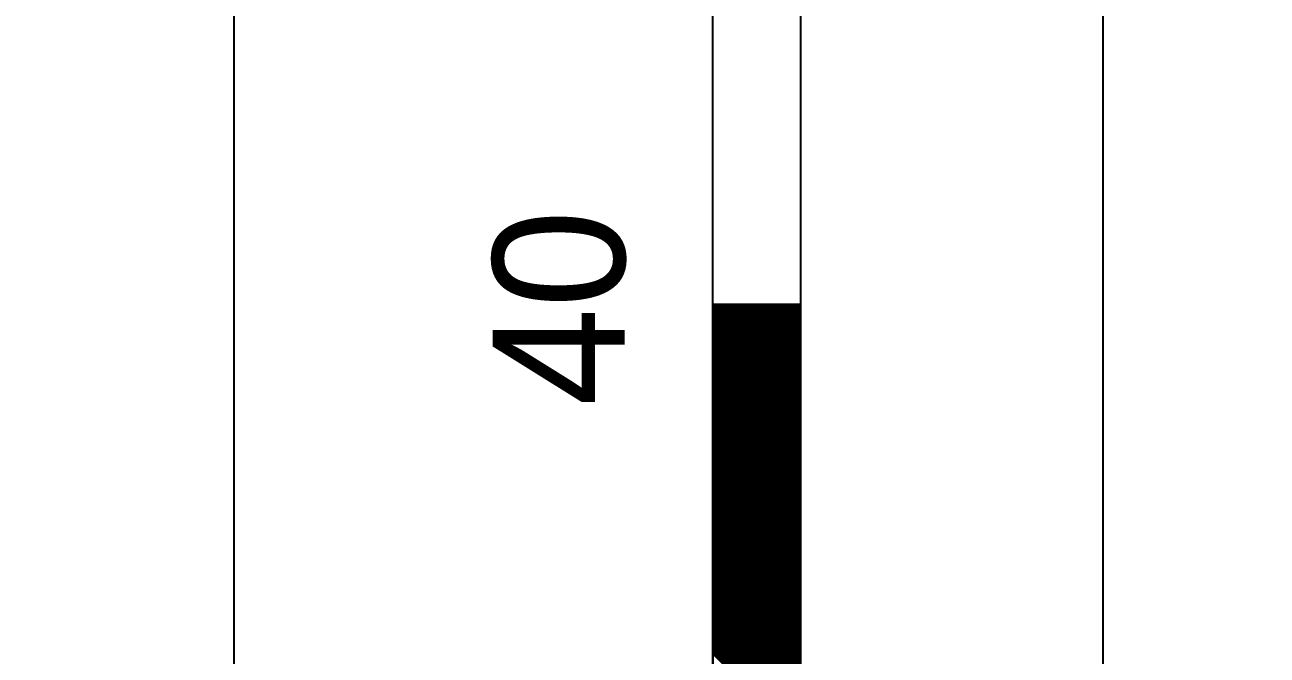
# Model space of a CAD drawing. Extents: x 731654 to 732244, y 4380181 to 4381208.
# Drawn here: x 731885.86 to 731899.96, y 4381117.03 to 4381124.19 of the extents above; entities that cross this region are included whole.
import ezdxf
from ezdxf.enums import TextEntityAlignment as Align

# ---------------------------------------------------------------- set-up
doc = ezdxf.new("R2010")
doc.units = 0
doc.layers.get('0').update_dxf_attribs({"linetype": 'CONTINUOUS'})

msp = doc.modelspace()

# ---------------------------------------------------------------- linework, layer by layer
at = {"color": 0, "linetype": 'CONTINUOUS'}
for p, q in [((731893.67, 4381081.01), (731893.67, 4381181.01)), ((731893.67, 4381081.01), (731893.67, 4381181.01)), ((731894.67, 4381081.01), (731894.67, 4381181.01)), ((731894.67, 4381081.01), (731894.67, 4381181.01)), ((731894.67, 4381120.01), (731893.67, 4381121.01)), ((731894.67, 4381120.01), (731893.67, 4381121.01)), ((731894.67, 4381120), (731893.67, 4381121)), ((731894.67, 4381120), (731893.67, 4381121)), ((731894.67, 4381119.98), (731893.67, 4381120.98)), ((731894.67, 4381119.98), (731893.67, 4381120.98)), ((731894.67, 4381119.97), (731893.67, 4381120.97)), ((731894.67, 4381119.97), (731893.67, 4381120.97)), ((731894.67, 4381119.96), (731893.67, 4381120.96)), ((731894.67, 4381119.96), (731893.67, 4381120.96)), ((731894.67, 4381119.94), (731893.67, 4381120.94)), ((731894.67, 4381119.94), (731893.67, 4381120.94)), ((731894.67, 4381119.93), (731893.67, 4381120.93)), ((731894.67, 4381119.93), (731893.67, 4381120.93)), ((731894.67, 4381120.03), (731893.69, 4381121.01)), ((731894.67, 4381120.03), (731893.69, 4381121.01)), ((731894.67, 4381120.04), (731893.7, 4381121.01)), ((731894.67, 4381120.04), (731893.7, 4381121.01)), ((731894.67, 4381120.05), (731893.71, 4381121.01)), ((731894.67, 4381120.05), (731893.71, 4381121.01)), ((731894.67, 4381120.07), (731893.73, 4381121.01)), ((731894.67, 4381120.07), (731893.73, 4381121.01)), ((731894.67, 4381120.08), (731893.74, 4381121.01)), ((731894.67, 4381120.08), (731893.74, 4381121.01)), ((731894.67, 4381120.1), (731893.76, 4381121.01)), ((731894.67, 4381120.1), (731893.76, 4381121.01)), ((731894.67, 4381120.11), (731893.77, 4381121.01)), ((731894.67, 4381120.11), (731893.77, 4381121.01)), ((731894.67, 4381120.13), (731893.79, 4381121.01)), ((731894.67, 4381120.13), (731893.79, 4381121.01)), ((731894.67, 4381120.14), (731893.8, 4381121.01)), ((731894.67, 4381120.14), (731893.8, 4381121.01)), ((731894.67, 4381120.15), (731893.81, 4381121.01)), ((731894.67, 4381120.15), (731893.81, 4381121.01)), ((731894.67, 4381120.17), (731893.83, 4381121.01)), ((731894.67, 4381120.17), (731893.83, 4381121.01)), ((731894.67, 4381120.18), (731893.84, 4381121.01)), ((731894.67, 4381120.18), (731893.84, 4381121.01)), ((731894.67, 4381120.2), (731893.86, 4381121.01)), ((731894.67, 4381120.2), (731893.86, 4381121.01)), ((731894.67, 4381120.21), (731893.87, 4381121.01)), ((731894.67, 4381120.21), (731893.87, 4381121.01)), ((731894.67, 4381120.22), (731893.88, 4381121.01)), ((731894.67, 4381120.22), (731893.88, 4381121.01)), ((731894.67, 4381120.24), (731893.9, 4381121.01)), ((731894.67, 4381120.24), (731893.9, 4381121.01)), ((731894.67, 4381120.25), (731893.91, 4381121.01)), ((731894.67, 4381120.25), (731893.91, 4381121.01)), ((731894.67, 4381120.27), (731893.93, 4381121.01)), ((731894.67, 4381120.27), (731893.93, 4381121.01)), ((731894.67, 4381120.28), (731893.94, 4381121.01)), ((731894.67, 4381120.28), (731893.94, 4381121.01)), ((731894.67, 4381120.29), (731893.95, 4381121.01)), ((731894.67, 4381120.29), (731893.95, 4381121.01)), ((731894.67, 4381120.31), (731893.97, 4381121.01)), ((731894.67, 4381120.31), (731893.97, 4381121.01)), ((731894.67, 4381120.32), (731893.98, 4381121.01)), ((731894.67, 4381120.32), (731893.98, 4381121.01)), ((731894.67, 4381120.34), (731894, 4381121.01)), ((731894.67, 4381120.34), (731894, 4381121.01)), ((731894.67, 4381120.35), (731894.01, 4381121.01)), ((731894.67, 4381120.35), (731894.01, 4381121.01)), ((731894.67, 4381120.37), (731894.03, 4381121.01)), ((731894.67, 4381120.37), (731894.03, 4381121.01)), ((731894.67, 4381120.38), (731894.04, 4381121.01)), ((731894.67, 4381120.38), (731894.04, 4381121.01)), ((731894.67, 4381120.39), (731894.05, 4381121.01)), ((731894.67, 4381120.39), (731894.05, 4381121.01)), ((731894.67, 4381120.41), (731894.07, 4381121.01)), ((731894.67, 4381120.41), (731894.07, 4381121.01)), ((731894.67, 4381120.42), (731894.08, 4381121.01)), ((731894.67, 4381120.42), (731894.08, 4381121.01)), ((731894.67, 4381120.44), (731894.1, 4381121.01)), ((731894.67, 4381120.44), (731894.1, 4381121.01)), ((731894.67, 4381120.45), (731894.11, 4381121.01)), ((731894.67, 4381120.45), (731894.11, 4381121.01)), ((731894.67, 4381120.46), (731894.12, 4381121.01)), ((731894.67, 4381120.46), (731894.12, 4381121.01)), ((731894.67, 4381120.48), (731894.14, 4381121.01)), ((731894.67, 4381120.48), (731894.14, 4381121.01)), ((731894.67, 4381120.49), (731894.15, 4381121.01)), ((731894.67, 4381120.49), (731894.15, 4381121.01)), ((731894.67, 4381120.51), (731894.17, 4381121.01)), ((731894.67, 4381120.51), (731894.17, 4381121.01)), ((731894.67, 4381120.52), (731894.18, 4381121.01)), ((731894.67, 4381120.52), (731894.18, 4381121.01)), ((731894.67, 4381120.54), (731894.2, 4381121.01)), ((731894.67, 4381120.54), (731894.2, 4381121.01)), ((731894.67, 4381120.55), (731894.21, 4381121.01)), ((731894.67, 4381120.55), (731894.21, 4381121.01)), ((731894.67, 4381120.56), (731894.22, 4381121.01)), ((731894.67, 4381120.56), (731894.22, 4381121.01)), ((731894.67, 4381120.58), (731894.24, 4381121.01)), ((731894.67, 4381120.58), (731894.24, 4381121.01)), ((731894.67, 4381120.59), (731894.25, 4381121.01)), ((731894.67, 4381120.59), (731894.25, 4381121.01)), ((731894.67, 4381120.61), (731894.27, 4381121.01)), ((731894.67, 4381120.61), (731894.27, 4381121.01)), ((731894.67, 4381120.62), (731894.28, 4381121.01)), ((731894.67, 4381120.62), (731894.28, 4381121.01)), ((731894.67, 4381120.63), (731894.29, 4381121.01)), ((731894.67, 4381120.63), (731894.29, 4381121.01)), ((731894.67, 4381120.65), (731894.31, 4381121.01)), ((731894.67, 4381120.65), (731894.31, 4381121.01)), ((731894.67, 4381120.66), (731894.32, 4381121.01)), ((731894.67, 4381120.66), (731894.32, 4381121.01)), ((731894.67, 4381120.68), (731894.34, 4381121.01)), ((731894.67, 4381120.68), (731894.34, 4381121.01)), ((731894.67, 4381120.69), (731894.35, 4381121.01)), ((731894.67, 4381120.69), (731894.35, 4381121.01)), ((731894.67, 4381120.71), (731894.37, 4381121.01)), ((731894.67, 4381120.71), (731894.37, 4381121.01)), ((731894.67, 4381120.72), (731894.38, 4381121.01)), ((731894.67, 4381120.72), (731894.38, 4381121.01)), ((731894.67, 4381120.73), (731894.39, 4381121.01)), ((731894.67, 4381120.73), (731894.39, 4381121.01)), ((731894.67, 4381120.75), (731894.41, 4381121.01)), ((731894.67, 4381120.75), (731894.41, 4381121.01)), ((731894.67, 4381120.76), (731894.42, 4381121.01)), ((731894.67, 4381120.76), (731894.42, 4381121.01)), ((731894.67, 4381120.78), (731894.44, 4381121.01)), ((731894.67, 4381120.78), (731894.44, 4381121.01)), ((731894.67, 4381120.79), (731894.45, 4381121.01)), ((731894.67, 4381120.79), (731894.45, 4381121.01)), ((731894.67, 4381120.8), (731894.46, 4381121.01)), ((731894.67, 4381120.8), (731894.46, 4381121.01)), ((731894.67, 4381120.82), (731894.48, 4381121.01)), ((731894.67, 4381120.82), (731894.48, 4381121.01)), ((731894.67, 4381120.83), (731894.49, 4381121.01)), ((731894.67, 4381120.83), (731894.49, 4381121.01)), ((731894.67, 4381120.85), (731894.51, 4381121.01)), ((731894.67, 4381120.85), (731894.51, 4381121.01)), ((731894.67, 4381120.86), (731894.52, 4381121.01)), ((731894.67, 4381120.86), (731894.52, 4381121.01)), ((731894.67, 4381120.87), (731894.53, 4381121.01)), ((731894.67, 4381120.87), (731894.53, 4381121.01)), ((731894.67, 4381120.89), (731894.55, 4381121.01)), ((731894.67, 4381120.89), (731894.55, 4381121.01)), ((731894.67, 4381120.9), (731894.56, 4381121.01)), ((731894.67, 4381120.9), (731894.56, 4381121.01)), ((731894.67, 4381120.92), (731894.58, 4381121.01)), ((731894.67, 4381120.92), (731894.58, 4381121.01)), ((731894.67, 4381120.93), (731894.59, 4381121.01)), ((731894.67, 4381120.93), (731894.59, 4381121.01)), ((731894.67, 4381120.95), (731894.61, 4381121.01)), ((731894.67, 4381120.95), (731894.61, 4381121.01)), ((731894.67, 4381120.96), (731894.62, 4381121.01)), ((731894.67, 4381120.96), (731894.62, 4381121.01)), ((731894.67, 4381120.97), (731894.63, 4381121.01)), ((731894.67, 4381120.97), (731894.63, 4381121.01)), ((731894.67, 4381120.99), (731894.65, 4381121.01)), ((731894.67, 4381120.99), (731894.65, 4381121.01)), ((731894.67, 4381121), (731894.66, 4381121.01)), ((731894.67, 4381121), (731894.66, 4381121.01)), ((731894.67, 4381119.91), (731893.67, 4381120.91)), ((731894.67, 4381119.91), (731893.67, 4381120.91)), ((731894.67, 4381119.9), (731893.67, 4381120.9)), ((731894.67, 4381119.9), (731893.67, 4381120.9)), ((731894.67, 4381119.88), (731893.67, 4381120.88)), ((731894.67, 4381119.88), (731893.67, 4381120.88)), ((731894.67, 4381119.87), (731893.67, 4381120.87)), ((731894.67, 4381119.87), (731893.67, 4381120.87)), ((731894.67, 4381119.86), (731893.67, 4381120.86)), ((731894.67, 4381119.86), (731893.67, 4381120.86)), ((731894.67, 4381119.84), (731893.67, 4381120.84)), ((731894.67, 4381119.84), (731893.67, 4381120.84)), ((731894.67, 4381119.83), (731893.67, 4381120.83)), ((731894.67, 4381119.83), (731893.67, 4381120.83)), ((731894.67, 4381119.81), (731893.67, 4381120.81)), ((731894.67, 4381119.81), (731893.67, 4381120.81)), ((731894.67, 4381119.8), (731893.67, 4381120.8)), ((731894.67, 4381119.8), (731893.67, 4381120.8)), ((731894.67, 4381119.79), (731893.67, 4381120.79)), ((731894.67, 4381119.79), (731893.67, 4381120.79)), ((731894.67, 4381119.77), (731893.67, 4381120.77)), ((731894.67, 4381119.77), (731893.67, 4381120.77)), ((731894.67, 4381119.76), (731893.67, 4381120.76)), ((731894.67, 4381119.76), (731893.67, 4381120.76)), ((731894.67, 4381119.74), (731893.67, 4381120.74)), ((731894.67, 4381119.74), (731893.67, 4381120.74)), ((731894.67, 4381119.73), (731893.67, 4381120.73)), ((731894.67, 4381119.73), (731893.67, 4381120.73)), ((731894.67, 4381119.72), (731893.67, 4381120.72)), ((731894.67, 4381119.72), (731893.67, 4381120.72)), ((731894.67, 4381119.7), (731893.67, 4381120.7)), ((731894.67, 4381119.7), (731893.67, 4381120.7)), ((731894.67, 4381119.69), (731893.67, 4381120.69)), ((731894.67, 4381119.69), (731893.67, 4381120.69)), ((731894.67, 4381119.67), (731893.67, 4381120.67)), ((731894.67, 4381119.67), (731893.67, 4381120.67)), ((731894.67, 4381119.66), (731893.67, 4381120.66)), ((731894.67, 4381119.66), (731893.67, 4381120.66)), ((731894.67, 4381119.64), (731893.67, 4381120.64)), ((731894.67, 4381119.64), (731893.67, 4381120.64)), ((731894.67, 4381119.63), (731893.67, 4381120.63)), ((731894.67, 4381119.63), (731893.67, 4381120.63)), ((731894.67, 4381119.62), (731893.67, 4381120.62)), ((731894.67, 4381119.62), (731893.67, 4381120.62)), ((731894.67, 4381119.6), (731893.67, 4381120.6)), ((731894.67, 4381119.6), (731893.67, 4381120.6)), ((731894.67, 4381119.59), (731893.67, 4381120.59)), ((731894.67, 4381119.59), (731893.67, 4381120.59)), ((731894.67, 4381119.57), (731893.67, 4381120.57)), ((731894.67, 4381119.57), (731893.67, 4381120.57)), ((731894.67, 4381119.56), (731893.67, 4381120.56)), ((731894.67, 4381119.56), (731893.67, 4381120.56)), ((731894.67, 4381119.55), (731893.67, 4381120.55)), ((731894.67, 4381119.55), (731893.67, 4381120.55)), ((731894.67, 4381119.53), (731893.67, 4381120.53)), ((731894.67, 4381119.53), (731893.67, 4381120.53)), ((731894.67, 4381119.52), (731893.67, 4381120.52)), ((731894.67, 4381119.52), (731893.67, 4381120.52)), ((731894.67, 4381119.5), (731893.67, 4381120.5)), ((731894.67, 4381119.5), (731893.67, 4381120.5)), ((731894.67, 4381119.49), (731893.67, 4381120.49)), ((731894.67, 4381119.49), (731893.67, 4381120.49)), ((731894.67, 4381119.47), (731893.67, 4381120.47)), ((731894.67, 4381119.47), (731893.67, 4381120.47)), ((731894.67, 4381119.46), (731893.67, 4381120.46)), ((731894.67, 4381119.46), (731893.67, 4381120.46)), ((731894.67, 4381119.45), (731893.67, 4381120.45)), ((731894.67, 4381119.45), (731893.67, 4381120.45)), ((731894.67, 4381119.43), (731893.67, 4381120.43)), ((731894.67, 4381119.43), (731893.67, 4381120.43)), ((731894.67, 4381119.42), (731893.67, 4381120.42)), ((731894.67, 4381119.42), (731893.67, 4381120.42)), ((731894.67, 4381119.4), (731893.67, 4381120.4)), ((731894.67, 4381119.4), (731893.67, 4381120.4)), ((731894.67, 4381119.39), (731893.67, 4381120.39)), ((731894.67, 4381119.39), (731893.67, 4381120.39)), ((731894.67, 4381119.38), (731893.67, 4381120.38)), ((731894.67, 4381119.38), (731893.67, 4381120.38)), ((731894.67, 4381119.36), (731893.67, 4381120.36)), ((731894.67, 4381119.36), (731893.67, 4381120.36)), ((731894.67, 4381119.35), (731893.67, 4381120.35)), ((731894.67, 4381119.35), (731893.67, 4381120.35)), ((731894.67, 4381119.33), (731893.67, 4381120.33)), ((731894.67, 4381119.33), (731893.67, 4381120.33)), ((731894.67, 4381119.32), (731893.67, 4381120.32)), ((731894.67, 4381119.32), (731893.67, 4381120.32)), ((731894.67, 4381119.3), (731893.67, 4381120.3)), ((731894.67, 4381119.3), (731893.67, 4381120.3)), ((731894.67, 4381119.29), (731893.67, 4381120.29)), ((731894.67, 4381119.29), (731893.67, 4381120.29)), ((731894.67, 4381119.28), (731893.67, 4381120.28)), ((731894.67, 4381119.28), (731893.67, 4381120.28)), ((731894.67, 4381119.26), (731893.67, 4381120.26)), ((731894.67, 4381119.26), (731893.67, 4381120.26)), ((731894.67, 4381119.25), (731893.67, 4381120.25)), ((731894.67, 4381119.25), (731893.67, 4381120.25)), ((731894.67, 4381119.23), (731893.67, 4381120.23)), ((731894.67, 4381119.23), (731893.67, 4381120.23)), ((731894.67, 4381119.22), (731893.67, 4381120.22)), ((731894.67, 4381119.22), (731893.67, 4381120.22)), ((731894.67, 4381119.21), (731893.67, 4381120.21)), ((731894.67, 4381119.21), (731893.67, 4381120.21)), ((731894.67, 4381119.19), (731893.67, 4381120.19)), ((731894.67, 4381119.19), (731893.67, 4381120.19)), ((731894.67, 4381119.18), (731893.67, 4381120.18)), ((731894.67, 4381119.18), (731893.67, 4381120.18)), ((731894.67, 4381119.16), (731893.67, 4381120.16)), ((731894.67, 4381119.16), (731893.67, 4381120.16)), ((731894.67, 4381119.15), (731893.67, 4381120.15)), ((731894.67, 4381119.15), (731893.67, 4381120.15)), ((731894.67, 4381119.14), (731893.67, 4381120.14)), ((731894.67, 4381119.14), (731893.67, 4381120.14)), ((731894.67, 4381119.12), (731893.67, 4381120.12)), ((731894.67, 4381119.12), (731893.67, 4381120.12)), ((731894.67, 4381119.11), (731893.67, 4381120.11)), ((731894.67, 4381119.11), (731893.67, 4381120.11)), ((731894.67, 4381119.09), (731893.67, 4381120.09)), ((731894.67, 4381119.09), (731893.67, 4381120.09)), ((731894.67, 4381119.08), (731893.67, 4381120.08)), ((731894.67, 4381119.08), (731893.67, 4381120.08)), ((731894.67, 4381119.06), (731893.67, 4381120.06)), ((731894.67, 4381119.06), (731893.67, 4381120.06)), ((731894.67, 4381119.05), (731893.67, 4381120.05)), ((731894.67, 4381119.05), (731893.67, 4381120.05)), ((731894.67, 4381119.04), (731893.67, 4381120.04)), ((731894.67, 4381119.04), (731893.67, 4381120.04)), ((731894.67, 4381119.02), (731893.67, 4381120.02)), ((731894.67, 4381119.02), (731893.67, 4381120.02)), ((731894.67, 4381119.01), (731893.67, 4381120.01)), ((731894.67, 4381119.01), (731893.67, 4381120.01)), ((731894.67, 4381118.99), (731893.67, 4381119.99)), ((731894.67, 4381118.99), (731893.67, 4381119.99)), ((731894.67, 4381118.98), (731893.67, 4381119.98)), ((731894.67, 4381118.98), (731893.67, 4381119.98)), ((731894.67, 4381118.97), (731893.67, 4381119.97)), ((731894.67, 4381118.97), (731893.67, 4381119.97)), ((731894.67, 4381118.95), (731893.67, 4381119.95)), ((731894.67, 4381118.95), (731893.67, 4381119.95)), ((731894.67, 4381118.94), (731893.67, 4381119.94)), ((731894.67, 4381118.94), (731893.67, 4381119.94)), ((731894.67, 4381118.92), (731893.67, 4381119.92)), ((731894.67, 4381118.92), (731893.67, 4381119.92)), ((731894.67, 4381118.91), (731893.67, 4381119.91)), ((731894.67, 4381118.91), (731893.67, 4381119.91)), ((731894.67, 4381118.89), (731893.67, 4381119.89)), ((731894.67, 4381118.89), (731893.67, 4381119.89)), ((731894.67, 4381118.88), (731893.67, 4381119.88)), ((731894.67, 4381118.88), (731893.67, 4381119.88)), ((731894.67, 4381118.87), (731893.67, 4381119.87)), ((731894.67, 4381118.87), (731893.67, 4381119.87)), ((731894.67, 4381118.85), (731893.67, 4381119.85)), ((731894.67, 4381118.85), (731893.67, 4381119.85)), ((731894.67, 4381118.84), (731893.67, 4381119.84)), ((731894.67, 4381118.84), (731893.67, 4381119.84)), ((731894.67, 4381118.82), (731893.67, 4381119.82)), ((731894.67, 4381118.82), (731893.67, 4381119.82)), ((731894.67, 4381118.81), (731893.67, 4381119.81)), ((731894.67, 4381118.81), (731893.67, 4381119.81)), ((731894.67, 4381118.8), (731893.67, 4381119.8)), ((731894.67, 4381118.8), (731893.67, 4381119.8)), ((731894.67, 4381118.78), (731893.67, 4381119.78)), ((731894.67, 4381118.78), (731893.67, 4381119.78)), ((731894.67, 4381118.77), (731893.67, 4381119.77)), ((731894.67, 4381118.77), (731893.67, 4381119.77)), ((731894.67, 4381118.75), (731893.67, 4381119.75)), ((731894.67, 4381118.75), (731893.67, 4381119.75)), ((731894.67, 4381118.74), (731893.67, 4381119.74)), ((731894.67, 4381118.74), (731893.67, 4381119.74)), ((731894.67, 4381118.73), (731893.67, 4381119.73)), ((731894.67, 4381118.73), (731893.67, 4381119.73)), ((731894.67, 4381118.71), (731893.67, 4381119.71)), ((731894.67, 4381118.71), (731893.67, 4381119.71)), ((731894.67, 4381118.7), (731893.67, 4381119.7)), ((731894.67, 4381118.7), (731893.67, 4381119.7)), ((731894.67, 4381118.68), (731893.67, 4381119.68)), ((731894.67, 4381118.68), (731893.67, 4381119.68)), ((731894.67, 4381118.67), (731893.67, 4381119.67)), ((731894.67, 4381118.67), (731893.67, 4381119.67)), ((731894.67, 4381118.65), (731893.67, 4381119.65)), ((731894.67, 4381118.65), (731893.67, 4381119.65)), ((731894.67, 4381118.64), (731893.67, 4381119.64)), ((731894.67, 4381118.64), (731893.67, 4381119.64)), ((731894.67, 4381118.63), (731893.67, 4381119.63)), ((731894.67, 4381118.63), (731893.67, 4381119.63)), ((731894.67, 4381118.61), (731893.67, 4381119.61)), ((731894.67, 4381118.61), (731893.67, 4381119.61)), ((731894.67, 4381118.6), (731893.67, 4381119.6)), ((731894.67, 4381118.6), (731893.67, 4381119.6)), ((731894.67, 4381118.58), (731893.67, 4381119.58)), ((731894.67, 4381118.58), (731893.67, 4381119.58)), ((731894.67, 4381118.57), (731893.67, 4381119.57)), ((731894.67, 4381118.57), (731893.67, 4381119.57)), ((731894.67, 4381118.56), (731893.67, 4381119.56)), ((731894.67, 4381118.56), (731893.67, 4381119.56)), ((731894.67, 4381118.54), (731893.67, 4381119.54)), ((731894.67, 4381118.54), (731893.67, 4381119.54)), ((731894.67, 4381118.53), (731893.67, 4381119.53)), ((731894.67, 4381118.53), (731893.67, 4381119.53)), ((731894.67, 4381118.51), (731893.67, 4381119.51)), ((731894.67, 4381118.51), (731893.67, 4381119.51)), ((731894.67, 4381118.5), (731893.67, 4381119.5)), ((731894.67, 4381118.5), (731893.67, 4381119.5)), ((731894.67, 4381118.48), (731893.67, 4381119.48)), ((731894.67, 4381118.48), (731893.67, 4381119.48)), ((731894.67, 4381118.47), (731893.67, 4381119.47)), ((731894.67, 4381118.47), (731893.67, 4381119.47)), ((731894.67, 4381118.46), (731893.67, 4381119.46)), ((731894.67, 4381118.46), (731893.67, 4381119.46)), ((731894.67, 4381118.44), (731893.67, 4381119.44)), ((731894.67, 4381118.44), (731893.67, 4381119.44)), ((731894.67, 4381118.43), (731893.67, 4381119.43)), ((731894.67, 4381118.43), (731893.67, 4381119.43)), ((731894.67, 4381118.41), (731893.67, 4381119.41)), ((731894.67, 4381118.41), (731893.67, 4381119.41)), ((731894.67, 4381118.4), (731893.67, 4381119.4)), ((731894.67, 4381118.4), (731893.67, 4381119.4)), ((731894.67, 4381118.39), (731893.67, 4381119.39)), ((731894.67, 4381118.39), (731893.67, 4381119.39)), ((731894.67, 4381118.37), (731893.67, 4381119.37)), ((731894.67, 4381118.37), (731893.67, 4381119.37)), ((731894.67, 4381118.36), (731893.67, 4381119.36)), ((731894.67, 4381118.36), (731893.67, 4381119.36)), ((731894.67, 4381118.34), (731893.67, 4381119.34)), ((731894.67, 4381118.34), (731893.67, 4381119.34)), ((731894.67, 4381118.33), (731893.67, 4381119.33)), ((731894.67, 4381118.33), (731893.67, 4381119.33)), ((731894.67, 4381118.32), (731893.67, 4381119.32)), ((731894.67, 4381118.32), (731893.67, 4381119.32)), ((731894.67, 4381118.3), (731893.67, 4381119.3)), ((731894.67, 4381118.3), (731893.67, 4381119.3)), ((731894.67, 4381118.29), (731893.67, 4381119.29)), ((731894.67, 4381118.29), (731893.67, 4381119.29)), ((731894.67, 4381118.27), (731893.67, 4381119.27)), ((731894.67, 4381118.27), (731893.67, 4381119.27)), ((731894.67, 4381118.26), (731893.67, 4381119.26)), ((731894.67, 4381118.26), (731893.67, 4381119.26)), ((731894.67, 4381118.24), (731893.67, 4381119.24)), ((731894.67, 4381118.24), (731893.67, 4381119.24)), ((731894.67, 4381118.23), (731893.67, 4381119.23)), ((731894.67, 4381118.23), (731893.67, 4381119.23)), ((731894.67, 4381118.22), (731893.67, 4381119.22)), ((731894.67, 4381118.22), (731893.67, 4381119.22)), ((731894.67, 4381118.2), (731893.67, 4381119.2)), ((731894.67, 4381118.2), (731893.67, 4381119.2)), ((731894.67, 4381118.19), (731893.67, 4381119.19)), ((731894.67, 4381118.19), (731893.67, 4381119.19)), ((731894.67, 4381118.17), (731893.67, 4381119.17)), ((731894.67, 4381118.17), (731893.67, 4381119.17)), ((731894.67, 4381118.16), (731893.67, 4381119.16)), ((731894.67, 4381118.16), (731893.67, 4381119.16)), ((731894.67, 4381118.15), (731893.67, 4381119.15)), ((731894.67, 4381118.15), (731893.67, 4381119.15)), ((731894.67, 4381118.13), (731893.67, 4381119.13)), ((731894.67, 4381118.13), (731893.67, 4381119.13)), ((731894.67, 4381118.12), (731893.67, 4381119.12)), ((731894.67, 4381118.12), (731893.67, 4381119.12)), ((731894.67, 4381118.1), (731893.67, 4381119.1)), ((731894.67, 4381118.1), (731893.67, 4381119.1)), ((731894.67, 4381118.09), (731893.67, 4381119.09)), ((731894.67, 4381118.09), (731893.67, 4381119.09)), ((731894.67, 4381118.07), (731893.67, 4381119.07)), ((731894.67, 4381118.07), (731893.67, 4381119.07)), ((731894.67, 4381118.06), (731893.67, 4381119.06)), ((731894.67, 4381118.06), (731893.67, 4381119.06)), ((731894.67, 4381118.05), (731893.67, 4381119.05)), ((731894.67, 4381118.05), (731893.67, 4381119.05)), ((731894.67, 4381118.03), (731893.67, 4381119.03)), ((731894.67, 4381118.03), (731893.67, 4381119.03)), ((731894.67, 4381118.02), (731893.67, 4381119.02)), ((731894.67, 4381118.02), (731893.67, 4381119.02)), ((731894.67, 4381118), (731893.67, 4381119)), ((731894.67, 4381118), (731893.67, 4381119)), ((731894.67, 4381117.99), (731893.67, 4381118.99)), ((731894.67, 4381117.99), (731893.67, 4381118.99)), ((731894.67, 4381117.98), (731893.67, 4381118.98)), ((731894.67, 4381117.98), (731893.67, 4381118.98)), ((731894.67, 4381117.96), (731893.67, 4381118.96)), ((731894.67, 4381117.96), (731893.67, 4381118.96)), ((731894.67, 4381117.95), (731893.67, 4381118.95)), ((731894.67, 4381117.95), (731893.67, 4381118.95)), ((731894.67, 4381117.93), (731893.67, 4381118.93)), ((731894.67, 4381117.93), (731893.67, 4381118.93)), ((731894.67, 4381117.92), (731893.67, 4381118.92)), ((731894.67, 4381117.92), (731893.67, 4381118.92)), ((731894.67, 4381117.9), (731893.67, 4381118.9)), ((731894.67, 4381117.9), (731893.67, 4381118.9)), ((731894.67, 4381117.89), (731893.67, 4381118.89)), ((731894.67, 4381117.89), (731893.67, 4381118.89)), ((731894.67, 4381117.88), (731893.67, 4381118.88)), ((731894.67, 4381117.88), (731893.67, 4381118.88)), ((731894.67, 4381117.86), (731893.67, 4381118.86)), ((731894.67, 4381117.86), (731893.67, 4381118.86)), ((731894.67, 4381117.85), (731893.67, 4381118.85)), ((731894.67, 4381117.85), (731893.67, 4381118.85)), ((731894.67, 4381117.83), (731893.67, 4381118.83)), ((731894.67, 4381117.83), (731893.67, 4381118.83)), ((731894.67, 4381117.82), (731893.67, 4381118.82)), ((731894.67, 4381117.82), (731893.67, 4381118.82)), ((731894.67, 4381117.81), (731893.67, 4381118.81)), ((731894.67, 4381117.81), (731893.67, 4381118.81)), ((731894.67, 4381117.79), (731893.67, 4381118.79)), ((731894.67, 4381117.79), (731893.67, 4381118.79)), ((731894.67, 4381117.78), (731893.67, 4381118.78)), ((731894.67, 4381117.78), (731893.67, 4381118.78)), ((731894.67, 4381117.76), (731893.67, 4381118.76)), ((731894.67, 4381117.76), (731893.67, 4381118.76)), ((731894.67, 4381117.75), (731893.67, 4381118.75)), ((731894.67, 4381117.75), (731893.67, 4381118.75)), ((731894.67, 4381117.74), (731893.67, 4381118.74)), ((731894.67, 4381117.74), (731893.67, 4381118.74)), ((731894.67, 4381117.72), (731893.67, 4381118.72)), ((731894.67, 4381117.72), (731893.67, 4381118.72)), ((731894.67, 4381117.71), (731893.67, 4381118.71)), ((731894.67, 4381117.71), (731893.67, 4381118.71)), ((731894.67, 4381117.69), (731893.67, 4381118.69)), ((731894.67, 4381117.69), (731893.67, 4381118.69)), ((731894.67, 4381117.68), (731893.67, 4381118.68)), ((731894.67, 4381117.68), (731893.67, 4381118.68)), ((731894.67, 4381117.66), (731893.67, 4381118.66)), ((731894.67, 4381117.66), (731893.67, 4381118.66)), ((731894.67, 4381117.65), (731893.67, 4381118.65)), ((731894.67, 4381117.65), (731893.67, 4381118.65)), ((731894.67, 4381117.64), (731893.67, 4381118.64)), ((731894.67, 4381117.64), (731893.67, 4381118.64)), ((731894.67, 4381117.62), (731893.67, 4381118.62)), ((731894.67, 4381117.62), (731893.67, 4381118.62)), ((731894.67, 4381117.61), (731893.67, 4381118.61)), ((731894.67, 4381117.61), (731893.67, 4381118.61)), ((731894.67, 4381117.59), (731893.67, 4381118.59)), ((731894.67, 4381117.59), (731893.67, 4381118.59)), ((731894.67, 4381117.58), (731893.67, 4381118.58)), ((731894.67, 4381117.58), (731893.67, 4381118.58)), ((731894.67, 4381117.57), (731893.67, 4381118.57)), ((731894.67, 4381117.57), (731893.67, 4381118.57)), ((731894.67, 4381117.55), (731893.67, 4381118.55)), ((731894.67, 4381117.55), (731893.67, 4381118.55)), ((731894.67, 4381117.54), (731893.67, 4381118.54)), ((731894.67, 4381117.54), (731893.67, 4381118.54)), ((731894.67, 4381117.52), (731893.67, 4381118.52)), ((731894.67, 4381117.52), (731893.67, 4381118.52)), ((731894.67, 4381117.51), (731893.67, 4381118.51)), ((731894.67, 4381117.51), (731893.67, 4381118.51)), ((731894.67, 4381117.49), (731893.67, 4381118.49)), ((731894.67, 4381117.49), (731893.67, 4381118.49)), ((731894.67, 4381117.48), (731893.67, 4381118.48)), ((731894.67, 4381117.48), (731893.67, 4381118.48)), ((731894.67, 4381117.47), (731893.67, 4381118.47)), ((731894.67, 4381117.47), (731893.67, 4381118.47)), ((731894.67, 4381117.45), (731893.67, 4381118.45)), ((731894.67, 4381117.45), (731893.67, 4381118.45)), ((731894.67, 4381117.44), (731893.67, 4381118.44)), ((731894.67, 4381117.44), (731893.67, 4381118.44)), ((731894.67, 4381117.42), (731893.67, 4381118.42)), ((731894.67, 4381117.42), (731893.67, 4381118.42)), ((731894.67, 4381117.41), (731893.67, 4381118.41)), ((731894.67, 4381117.41), (731893.67, 4381118.41)), ((731894.67, 4381117.4), (731893.67, 4381118.4)), ((731894.67, 4381117.4), (731893.67, 4381118.4)), ((731894.67, 4381117.38), (731893.67, 4381118.38)), ((731894.67, 4381117.38), (731893.67, 4381118.38)), ((731894.67, 4381117.37), (731893.67, 4381118.37)), ((731894.67, 4381117.37), (731893.67, 4381118.37)), ((731894.67, 4381117.35), (731893.67, 4381118.35)), ((731894.67, 4381117.35), (731893.67, 4381118.35)), ((731894.67, 4381117.34), (731893.67, 4381118.34)), ((731894.67, 4381117.34), (731893.67, 4381118.34)), ((731894.67, 4381117.33), (731893.67, 4381118.33)), ((731894.67, 4381117.33), (731893.67, 4381118.33)), ((731894.67, 4381117.31), (731893.67, 4381118.31)), ((731894.67, 4381117.31), (731893.67, 4381118.31)), ((731894.67, 4381117.3), (731893.67, 4381118.3)), ((731894.67, 4381117.3), (731893.67, 4381118.3)), ((731894.67, 4381117.28), (731893.67, 4381118.28)), ((731894.67, 4381117.28), (731893.67, 4381118.28)), ((731894.67, 4381117.27), (731893.67, 4381118.27)), ((731894.67, 4381117.27), (731893.67, 4381118.27)), ((731894.67, 4381117.25), (731893.67, 4381118.25)), ((731894.67, 4381117.25), (731893.67, 4381118.25)), ((731894.67, 4381117.24), (731893.67, 4381118.24)), ((731894.67, 4381117.24), (731893.67, 4381118.24)), ((731894.67, 4381117.23), (731893.67, 4381118.23)), ((731894.67, 4381117.23), (731893.67, 4381118.23)), ((731894.67, 4381117.21), (731893.67, 4381118.21)), ((731894.67, 4381117.21), (731893.67, 4381118.21)), ((731894.67, 4381117.2), (731893.67, 4381118.2)), ((731894.67, 4381117.2), (731893.67, 4381118.2)), ((731894.67, 4381117.18), (731893.67, 4381118.18)), ((731894.67, 4381117.18), (731893.67, 4381118.18)), ((731894.67, 4381117.17), (731893.67, 4381118.17)), ((731894.67, 4381117.17), (731893.67, 4381118.17)), ((731894.67, 4381117.16), (731893.67, 4381118.16)), ((731894.67, 4381117.16), (731893.67, 4381118.16)), ((731894.67, 4381117.14), (731893.67, 4381118.14)), ((731894.67, 4381117.14), (731893.67, 4381118.14)), ((731894.67, 4381117.13), (731893.67, 4381118.13)), ((731894.67, 4381117.13), (731893.67, 4381118.13)), ((731894.67, 4381117.11), (731893.67, 4381118.11)), ((731894.67, 4381117.11), (731893.67, 4381118.11)), ((731894.67, 4381117.1), (731893.67, 4381118.1)), ((731894.67, 4381117.1), (731893.67, 4381118.1)), ((731894.67, 4381117.08), (731893.67, 4381118.08)), ((731894.67, 4381117.08), (731893.67, 4381118.08)), ((731894.67, 4381117.07), (731893.67, 4381118.07)), ((731894.67, 4381117.07), (731893.67, 4381118.07)), ((731894.67, 4381117.06), (731893.67, 4381118.06)), ((731894.67, 4381117.06), (731893.67, 4381118.06)), ((731894.67, 4381117.04), (731893.67, 4381118.04)), ((731894.67, 4381117.04), (731893.67, 4381118.04)), ((731894.67, 4381117.03), (731893.67, 4381118.03)), ((731894.67, 4381117.03), (731893.67, 4381118.03)), ((731894.67, 4381117.01), (731893.67, 4381118.01)), ((731894.67, 4381117.01), (731893.67, 4381118.01)), ((731894.67, 4381117), (731893.67, 4381118)), ((731894.67, 4381117), (731893.67, 4381118)), ((731894.67, 4381116.99), (731893.67, 4381117.99)), ((731894.67, 4381116.99), (731893.67, 4381117.99)), ((731894.67, 4381116.97), (731893.67, 4381117.97)), ((731894.67, 4381116.97), (731893.67, 4381117.97)), ((731894.67, 4381116.96), (731893.67, 4381117.96)), ((731894.67, 4381116.96), (731893.67, 4381117.96)), ((731894.67, 4381116.94), (731893.67, 4381117.94)), ((731894.67, 4381116.94), (731893.67, 4381117.94)), ((731894.67, 4381116.93), (731893.67, 4381117.93)), ((731894.67, 4381116.93), (731893.67, 4381117.93)), ((731894.67, 4381116.91), (731893.67, 4381117.91)), ((731894.67, 4381116.91), (731893.67, 4381117.91)), ((731894.67, 4381116.9), (731893.67, 4381117.9)), ((731894.67, 4381116.9), (731893.67, 4381117.9)), ((731894.67, 4381116.89), (731893.67, 4381117.89)), ((731894.67, 4381116.89), (731893.67, 4381117.89)), ((731894.67, 4381116.87), (731893.67, 4381117.87)), ((731894.67, 4381116.87), (731893.67, 4381117.87)), ((731894.67, 4381116.86), (731893.67, 4381117.86)), ((731894.67, 4381116.86), (731893.67, 4381117.86)), ((731894.67, 4381116.84), (731893.67, 4381117.84)), ((731894.67, 4381116.84), (731893.67, 4381117.84)), ((731894.67, 4381116.83), (731893.67, 4381117.83)), ((731894.67, 4381116.83), (731893.67, 4381117.83)), ((731894.67, 4381116.82), (731893.67, 4381117.82)), ((731894.67, 4381116.82), (731893.67, 4381117.82)), ((731894.67, 4381116.8), (731893.67, 4381117.8)), ((731894.67, 4381116.8), (731893.67, 4381117.8)), ((731894.67, 4381116.79), (731893.67, 4381117.79)), ((731894.67, 4381116.79), (731893.67, 4381117.79)), ((731894.67, 4381116.77), (731893.67, 4381117.77)), ((731894.67, 4381116.77), (731893.67, 4381117.77)), ((731894.67, 4381116.76), (731893.67, 4381117.76)), ((731894.67, 4381116.76), (731893.67, 4381117.76)), ((731894.67, 4381116.75), (731893.67, 4381117.75)), ((731894.67, 4381116.75), (731893.67, 4381117.75)), ((731894.67, 4381116.73), (731893.67, 4381117.73)), ((731894.67, 4381116.73), (731893.67, 4381117.73)), ((731894.67, 4381116.72), (731893.67, 4381117.72)), ((731894.67, 4381116.72), (731893.67, 4381117.72)), ((731894.67, 4381116.7), (731893.67, 4381117.7)), ((731894.67, 4381116.7), (731893.67, 4381117.7)), ((731894.67, 4381116.69), (731893.67, 4381117.69)), ((731894.67, 4381116.69), (731893.67, 4381117.69)), ((731894.67, 4381116.67), (731893.67, 4381117.67)), ((731894.67, 4381116.67), (731893.67, 4381117.67)), ((731894.67, 4381116.66), (731893.67, 4381117.66)), ((731894.67, 4381116.66), (731893.67, 4381117.66)), ((731894.67, 4381116.65), (731893.67, 4381117.65)), ((731894.67, 4381116.65), (731893.67, 4381117.65)), ((731894.67, 4381116.63), (731893.67, 4381117.63)), ((731894.67, 4381116.63), (731893.67, 4381117.63)), ((731894.67, 4381116.62), (731893.67, 4381117.62)), ((731894.67, 4381116.62), (731893.67, 4381117.62)), ((731894.67, 4381116.6), (731893.67, 4381117.6)), ((731894.67, 4381116.6), (731893.67, 4381117.6)), ((731894.67, 4381116.59), (731893.67, 4381117.59)), ((731894.67, 4381116.59), (731893.67, 4381117.59)), ((731894.67, 4381116.58), (731893.67, 4381117.58)), ((731894.67, 4381116.58), (731893.67, 4381117.58)), ((731894.67, 4381116.56), (731893.67, 4381117.56)), ((731894.67, 4381116.56), (731893.67, 4381117.56)), ((731894.67, 4381116.55), (731893.67, 4381117.55)), ((731894.67, 4381116.55), (731893.67, 4381117.55)), ((731894.67, 4381116.53), (731893.67, 4381117.53)), ((731894.67, 4381116.53), (731893.67, 4381117.53)), ((731894.67, 4381116.52), (731893.67, 4381117.52)), ((731894.67, 4381116.52), (731893.67, 4381117.52)), ((731894.67, 4381116.5), (731893.67, 4381117.5)), ((731894.67, 4381116.5), (731893.67, 4381117.5)), ((731894.67, 4381116.49), (731893.67, 4381117.49)), ((731894.67, 4381116.49), (731893.67, 4381117.49)), ((731894.67, 4381116.48), (731893.67, 4381117.48)), ((731894.67, 4381116.48), (731893.67, 4381117.48)), ((731894.67, 4381116.46), (731893.67, 4381117.46)), ((731894.67, 4381116.46), (731893.67, 4381117.46)), ((731894.67, 4381116.45), (731893.67, 4381117.45)), ((731894.67, 4381116.45), (731893.67, 4381117.45)), ((731894.67, 4381116.43), (731893.67, 4381117.43)), ((731894.67, 4381116.43), (731893.67, 4381117.43)), ((731894.67, 4381116.42), (731893.67, 4381117.42)), ((731894.67, 4381116.42), (731893.67, 4381117.42)), ((731894.67, 4381116.41), (731893.67, 4381117.41)), ((731894.67, 4381116.41), (731893.67, 4381117.41)), ((731894.67, 4381116.39), (731893.67, 4381117.39)), ((731894.67, 4381116.39), (731893.67, 4381117.39)), ((731894.67, 4381116.38), (731893.67, 4381117.38)), ((731894.67, 4381116.38), (731893.67, 4381117.38)), ((731894.67, 4381116.36), (731893.67, 4381117.36)), ((731894.67, 4381116.36), (731893.67, 4381117.36)), ((731894.67, 4381116.35), (731893.67, 4381117.35)), ((731894.67, 4381116.35), (731893.67, 4381117.35)), ((731894.67, 4381116.34), (731893.67, 4381117.34)), ((731894.67, 4381116.34), (731893.67, 4381117.34)), ((731894.67, 4381116.32), (731893.67, 4381117.32)), ((731894.67, 4381116.32), (731893.67, 4381117.32)), ((731894.67, 4381116.31), (731893.67, 4381117.31)), ((731894.67, 4381116.31), (731893.67, 4381117.31)), ((731894.67, 4381116.29), (731893.67, 4381117.29)), ((731894.67, 4381116.29), (731893.67, 4381117.29)), ((731894.67, 4381116.28), (731893.67, 4381117.28)), ((731894.67, 4381116.28), (731893.67, 4381117.28)), ((731894.67, 4381116.26), (731893.67, 4381117.26)), ((731894.67, 4381116.26), (731893.67, 4381117.26)), ((731894.67, 4381116.25), (731893.67, 4381117.25)), ((731894.67, 4381116.25), (731893.67, 4381117.25)), ((731894.67, 4381116.24), (731893.67, 4381117.24)), ((731894.67, 4381116.24), (731893.67, 4381117.24)), ((731894.67, 4381116.22), (731893.67, 4381117.22)), ((731894.67, 4381116.22), (731893.67, 4381117.22)), ((731894.67, 4381116.21), (731893.67, 4381117.21)), ((731894.67, 4381116.21), (731893.67, 4381117.21)), ((731894.67, 4381116.19), (731893.67, 4381117.19)), ((731894.67, 4381116.19), (731893.67, 4381117.19)), ((731894.67, 4381116.18), (731893.67, 4381117.18)), ((731894.67, 4381116.18), (731893.67, 4381117.18)), ((731894.67, 4381116.17), (731893.67, 4381117.17)), ((731894.67, 4381116.17), (731893.67, 4381117.17)), ((731894.67, 4381116.15), (731893.67, 4381117.15)), ((731894.67, 4381116.15), (731893.67, 4381117.15)), ((731894.67, 4381116.14), (731893.67, 4381117.14)), ((731894.67, 4381116.14), (731893.67, 4381117.14)), ((731894.67, 4381116.12), (731893.67, 4381117.12)), ((731894.67, 4381116.12), (731893.67, 4381117.12)), ((731894.67, 4381116.11), (731893.67, 4381117.11)), ((731894.67, 4381116.11), (731893.67, 4381117.11)), ((731894.67, 4381116.09), (731893.67, 4381117.09)), ((731894.67, 4381116.09), (731893.67, 4381117.09)), ((731894.67, 4381116.08), (731893.67, 4381117.08)), ((731894.67, 4381116.08), (731893.67, 4381117.08)), ((731894.67, 4381116.07), (731893.67, 4381117.07)), ((731894.67, 4381116.07), (731893.67, 4381117.07)), ((731894.67, 4381116.05), (731893.67, 4381117.05)), ((731894.67, 4381116.05), (731893.67, 4381117.05)), ((731894.67, 4381116.04), (731893.67, 4381117.04)), ((731894.67, 4381116.04), (731893.67, 4381117.04))]:
    msp.add_line(p, q, dxfattribs=at)
msp.add_lwpolyline([(731894.67, 4381111.01), (731894.67, 4381121.01), (731893.67, 4381121.01), (731893.67, 4381111.01)], close=True, dxfattribs=at)
msp.add_lwpolyline([(731894.67, 4381111.01), (731894.67, 4381121.01), (731893.67, 4381121.01), (731893.67, 4381111.01)], close=True, dxfattribs=at)

# ---------------------------------------------------------------- texts
msp.add_text('40', height=1.5, rotation=90, dxfattribs=at).set_placement((731891.92, 4381120.97), align=Align.MIDDLE)
msp.add_text('40', height=1.5, rotation=90, dxfattribs=at).set_placement((731891.92, 4381120.97), align=Align.MIDDLE)

# ---------------------------------------------------------------- meshes
mesh = msp.add_polyface(dxfattribs=at)
corners = [(731962.5, 4380181), (731654.5, 4381207.5), (732244, 4380181), (732244, 4381207.5), (731654.5, 4380181)]
mesh.append_faces([[corners[k] for k in face] for face in [(0, 1, 4), (1, 0, 2, 3)]], dxfattribs={"vtx0": -1, "color": 0})
mesh = msp.add_polyface(dxfattribs=at)
corners = [(731945.58, 4381021), (731945.58, 4381201.5), (731664.5, 4381201.5), (731664.5, 4381021)]
mesh.append_faces([[corners[k] for k in face] for face in [(0, 1, 2, 3)]], dxfattribs={"color": 0})
mesh = msp.add_polyface(dxfattribs=at)
corners = [(731898.1, 4381028.19), (731898.1, 4381194.66), (731888.23, 4381194.66), (731888.23, 4381028.19)]
mesh.append_faces([[corners[k] for k in face] for face in [(0, 1, 2, 3)]], dxfattribs={"color": 0})

doc.saveas('drawing.dxf')
